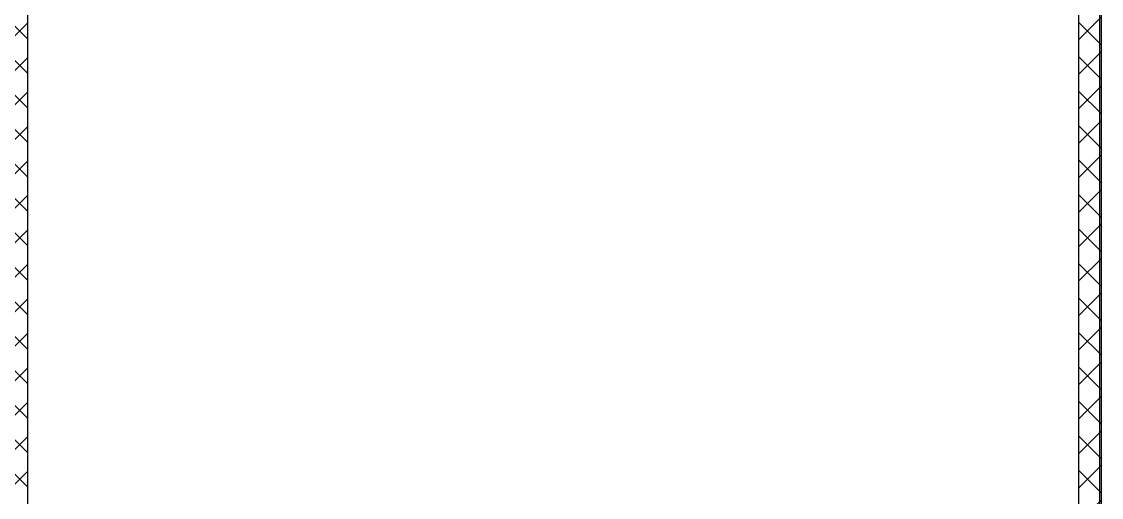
# Model space of a CAD drawing. Header units: millimetres. Extents: x 1532 to 2244, y 694 to 1195.
# Drawn here: x 1889 to 2029.8, y 984.5 to 1046.5 of the extents above; entities that cross this region are included whole.
import ezdxf

# ---------------------------------------------------------------- set-up
doc = ezdxf.new("R2010")
doc.units = ezdxf.units.MM
doc.layers.add('HOU', color=7, linetype='Continuous')

msp = doc.modelspace()

# ---------------------------------------------------------------- hatches: boundary and pattern name
h = msp.add_hatch()
h.set_pattern_fill('ANSI37', color=5)
h.set_pattern_definition([(45, (-1332.8835, -613.843), (-2.245064, 2.245064), []), (135, (-1332.8835, -613.843), (-2.245064, -2.245064), [])])
h.paths.add_polyline_path([(2029.805, 1126.784), (1886.845, 1126.784), (1886.845, 898.223), (2029.805, 898.223)])
h.paths.add_polyline_path([(1948.25, 901.223), (1936.26, 901.223), (1889.795, 901.223), (1889.795, 1123.884), (2026.855, 1123.884), (2026.855, 901.223), (1994.878, 901.223), (1994.878, 916.466), (1948.25, 916.366)], flags=16)

# ---------------------------------------------------------------- linework, layer by layer
at = {"color": 5}
msp.add_lwpolyline([(2029.805, 1126.784), (1886.845, 1126.784), (1886.845, 898.223), (2029.805, 898.223)], close=True, dxfattribs=at)
msp.add_lwpolyline([(1994.878, 901.223), (2026.855, 901.223), (2026.855, 1123.884), (1889.795, 1123.884), (1889.795, 901.223), (1948.25, 901.223)], dxfattribs=at)
at = {"layer": 'HOU', "color": 2}
for p, q in [((2029.575, 1126.304), (2029.575, 898.704)), ((2029.775, 1126.304), (2029.775, 898.704))]:
    msp.add_line(p, q, dxfattribs=at)

doc.saveas('drawing.dxf')
